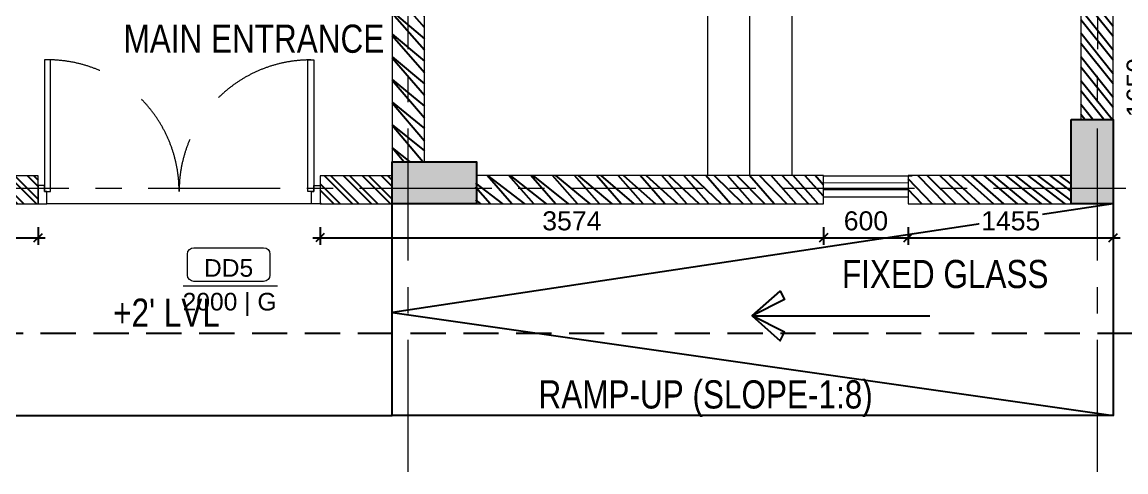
# Model space of a CAD drawing. Header units: metres. Extents: x 60101 to 1133747, y -540 to 107947.
# Drawn here: x 575542 to 583376, y 85529 to 88722 of the extents above; entities that cross this region are included whole.
import ezdxf
from ezdxf.enums import TextEntityAlignment as Align

# ---------------------------------------------------------------- set-up
doc = ezdxf.new("R2010")
doc.units = ezdxf.units.M
doc.header["$LTSCALE"] = 5
doc.header["$PDMODE"] = 3
doc.header["$PDSIZE"] = 20
for name, pattern in [('CENTER', [2, 1.25, -0.25, 0.25, -0.25]), ('CONTINUA', [0]), ('DASHED', [0.75, 0.5, -0.25]), ('HIDDEN', [0.375, 0.25, -0.125])]:
    doc.linetypes.add(name, pattern=pattern)
for name, color, linetype in [('A-COLUMN', 3, 'Continuous'), ('A-DIM', 2, 'Continuous'), ('A-hatch', 251, 'Continuous'), ('A-TEXT', 3, 'Continuous'), ('A-TEXT-DOOR', 11, 'Continuous')]:
    doc.layers.add(name, color=color, linetype=linetype)
for name, color, linetype, lineweight in [('A-DETL-LLIN', 251, 'Continuous', 5), ('A-Door', 11, 'Continuous', 15), ('A-DOOR-FRAM', 11, 'Continuous', 9), ('A-FLOR-GRID', 252, 'CENTER', 9), ('A-WALL-FULL', 4, 'Continuous', 15), ('A-WIND', 152, 'Continuous', 5)]:
    doc.layers.add(name, color=color, linetype=linetype, lineweight=lineweight)
doc.styles.add('Arial', font='arial.ttf', dxfattribs={"height": 135})
doc.styles.add('century', font='GOTHIC.TTF', dxfattribs={"width": 0.8})
doc.dimstyles.new('NovaDB_MM', dxfattribs={"dimtxt": 135, "dimasz": 60, "dimexe": 50, "dimexo": 50, "dimgap": 50, "dimtad": 1, "dimdec": 0, "dimzin": 0, "dimdsep": 46, "dimtxsty": 'Arial', "dimblk": 'OBLIQUE', "dimcen": 12, "dimdle": 50, "dimadec": 0, "dimazin": 0, "dimtfac": 1, "dimtdec": 0, "dimtofl": 0, "dimtmove": 0, "dimatfit": 3, "dimldrblk": 'OPEN90', "dimfxl": 50, "dimfxlon": 1, "dimtolj": 1, "dimtzin": 0, "dimarcsym": 0})

# ---------------------------------------------------------------- blocks, each defined once
blk = doc.blocks.new('double door 2d')
at = {"color": 8, "linetype": 'CONTINUA', "lineweight": 0, "ltscale": 2500}
blk.add_line((66.9057428893866, 0), (2.094285714323632, 0), dxfattribs=at)
at = {"layer": 'A-Door'}
for points in [[(1.53714285721071, 3.051428571401629), (3.022857142845168, 3.051428571401629), (3.022857142961584, 35.27136479138393), (1.53714285721071, 35.27136479138393)], [(67.46272958280976, 3.051428571401629), (65.9770152971753, 3.051428571401629), (65.97701529705888, 35.27136479138393), (67.46272958280976, 35.27136479138393)], [(1.5, 3.01428571427823), (1.5, 4.5), (0, 4.5), (0, 0), (2.094285714323632, 0), (2.094285714323632, 3.01428571427823)], [(67.49987244002045, 3.01428571427823), (67.49987244002045, 4.5), (68.99987244002047, 4.5), (68.99987244002047, 0), (66.90558672569684, 0), (66.90558672569684, 3.01428571427823)]]:
    blk.add_lwpolyline(points, close=True, dxfattribs=at)
at = {"layer": 'A-Door', "linetype": 'DASHED', "lineweight": 0, "ltscale": 10}
for centre, start, end in [((2.280000000027939, 3.051428571401629), 0, 90), ((66.71987243999253, 3.051428571401629), 90, 180)]:
    blk.add_arc(centre, 32.2199362199823, start, end, dxfattribs=at)
blk = doc.blocks.new('DOOR-NAME-NEW')
at = {"layer": 'A-DOOR-FRAM'}
blk.add_line((-323.1754923953122, 0), (346.4791159013603, 0), dxfattribs=at)
blk.add_lwpolyline([(-292.6930766478181, 225.0774963833392, -0.414213562373095), (-247.6930766478181, 270.0774963833392), (247.6930766478181, 270.0774963833392, -0.414213562373095), (292.6930766478181, 225.0774963833392), (292.6930766478181, 76.6205697208643, -0.414213562373095), (247.6930766478181, 31.6205697208643), (-247.6930766478181, 31.6205697208643, -0.414213562373095), (-292.6930766478181, 76.6205697208643)], format="xyb", close=True, dxfattribs=at)
at = {"layer": 'A-TEXT', "color": 30, "true_color": 0xff8c1a, "style": 'Arial'}
for tag, p in [('D5C', (-1.303779687732458, 77.316281799227)), ('DSIZE', (7.30733803845942, -210))]:
    blk.add_attdef(tag, text='', height=150, dxfattribs=at).set_placement(p, align=Align.CENTER)
blk = doc.blocks.new('COLB')
at = {"layer": 'A-hatch'}
h = blk.add_hatch(color=256, dxfattribs=at)
h.paths.add_polyline_path([(-12242.1729319474, -6449.584338811954), (-11943.38623918814, -6449.584338811954), (-11943.38623918814, -7047.157724330551), (-12242.1729319474, -7047.157724330551)])
h.paths.add_polyline_path([(-8544.687609050947, -7047.157724330551), (-8544.687609050947, -6748.371031571252), (-7947.114223532379, -6748.371031571252), (-7947.114223532379, -7047.157724330551)])
h.paths.add_polyline_path([(-5332.730661888549, -7047.157724330449), (-5332.730661888549, -6748.371031571165), (-4735.157276369922, -6748.371031571165), (-4735.157276369922, -7047.157724330449)])
h.paths.add_polyline_path([(-1896.683695156651, -7047.157724330551), (-1896.683695156651, -6748.371031571252), (-1299.110309638025, -6748.371031571252), (-1299.110309638025, -7047.157724330551)])
h.paths.add_polyline_path([(1726.104954549635, -7047.157724330551), (1726.104954549635, -6748.371031571252), (2323.678340068262, -6748.371031571252), (2323.678340068262, -7047.157724330551)])
h.paths.add_polyline_path([(6544.040375293465, -6449.584338811954), (6842.827068052778, -6449.584338811954), (6842.827068052778, -7047.157724330551), (6544.040375293465, -7047.157724330551)])
h.paths.add_polyline_path([(6544.040375293465, 273.1162482721993), (6842.827068052778, 273.1162482721993), (6842.827068052778, -324.4571372463979), (6544.040375293465, -324.4571372463979)])
h.paths.add_polyline_path([(6544.040375293465, 2364.62309758726), (6842.827068052778, 2364.62309758726), (6842.827068052778, 1767.049712068663), (6544.040375293465, 1767.049712068663)])
h.paths.add_polyline_path([(-5332.730661888549, -2714.750679320758), (-5332.730661888549, -2415.963986561459), (-4735.157276369922, -2415.963986561459), (-4735.157276369922, -2714.750679320758)])
h.paths.add_polyline_path([(-12242.17293194722, -3461.717411218997), (-11943.38623918791, -3461.717411218997), (-11943.38623918791, -4059.290796737594), (-12242.17293194722, -4059.290796737594)])
h.paths.add_polyline_path([(-12242.17293194722, 273.1162482721993), (-11943.38623918791, 273.1162482721993), (-11943.38623918791, -324.4571372463979), (-12242.17293194722, -324.4571372463979)])
h.paths.add_polyline_path([(-12242.17293194722, 6024.760083888628), (-11943.38623918791, 6024.760083888628), (-11943.38623918791, 5427.186698370046), (-12242.17293194722, 5427.186698370046)])
h.paths.add_polyline_path([(-11579.59782048588, 10179.28237007686), (-11677.79279493995, 9897.092301573313), (-12242.1729319474, 10093.48225048141), (-12143.97795749333, 10375.67231898494)])
h.paths.add_polyline_path([(-4735.157276369922, 7797.590952145183), (-4833.352250823868, 7515.400883641647), (-5397.732387830736, 7711.790832549319), (-5299.537413376675, 7993.980901052855)])
h.paths.add_polyline_path([(-5332.730661888549, 2140.53307801779), (-5332.730661888549, 2439.319770777089), (-4735.157276369922, 2439.319770777089), (-4735.157276369922, 2140.53307801779)])
h.paths.add_polyline_path([(2024.421654564328, 5443.986474552643), (1926.226680110442, 5161.796406049107), (1361.846543103573, 5358.186354956779), (1460.041517557635, 5640.376423460315)])
at = {"layer": 'A-COLUMN', "ltscale": 10}
for points in [[(6544.040375293465, -6449.584338811954), (6842.827068052778, -6449.584338811954), (6842.827068052778, -7047.157724330551), (6544.040375293465, -7047.157724330551)], [(1726.104954549635, -7047.157724330551), (1726.104954549635, -6748.371031571252), (2323.678340068262, -6748.371031571252), (2323.678340068262, -7047.157724330551)]]:
    blk.add_lwpolyline(points, close=True, dxfattribs=at)
blk = doc.blocks.new('COL.CEN')
at = {"layer": 'A-FLOR-GRID', "ltscale": 150}
for p, q in [((6807.652975005563, 2842.77133483591), (6819.29508057996, 23396.51957174162)), ((11700.28506893897, 2842.77133483591), (11711.92717451337, 23396.51957174162)), ((-10036.26838279181, 4857.563519315445), (13356.59099061473, 4857.563519315445))]:
    blk.add_line(p, q, dxfattribs=at)
blk = doc.blocks.new('COL WITH GRID')
at = {"layer": 'A-DIM'}
blk.add_blockref('COLB', (-3122.886414690875, 10035.48507749528), dxfattribs=at)
at = {"layer": 'A-TEXT'}
blk.add_blockref('COL.CEN', (-8092.389425362577, -1757.19115636585), dxfattribs=at)
blk = doc.blocks.new('ARROW-KIRAN1')
at = {"layer": 'A-hatch', "linetype": 'Continuous'}
blk.add_lwpolyline([(0, 0), (-1.321592357824554, -1.180646438413532), (-1.53136223350884, -0.7777448504930362), (0, 0), (-1.321592357824554, 1.172222293476802), (-1.53136223350884, 0.7777448504930362), (0, 0)], close=True, dxfattribs=at)
blk = doc.blocks.new('_Oblique')
at = {"color": 0, "linetype": 'ByBlock', "lineweight": -2}
blk.add_line((-0.5, -0.5), (0.5, 0.5), dxfattribs=at)
blk = doc.blocks.new('*D417')
at = {"layer": 'A-DIM', "color": 0, "linetype": 'ByBlock', "lineweight": -2, "ltscale": 50, "transparency": 16777216}
blk.add_line((577656.9290156935, 87266.53232048347), (577656.9290156935, 87141.53232048347), dxfattribs=at)
at = {"layer": 'A-DIM', "color": 0, "lineweight": -2, "ltscale": 50, "transparency": 16777216}
for p, q in [((581231.2981730041, 87266.53232048347), (581231.2981730041, 87141.53232048347)), ((577606.9290156935, 87191.53232048347), (581281.2981730041, 87191.53232048347))]:
    blk.add_line(p, q, dxfattribs=at)
at = {"layer": 'Defpoints', "color": 0, "ltscale": 50, "transparency": 16777216}
for p in [(577656.9290156935, 87430.34581951945), (581231.2981730041, 87431.89563781023), (581231.2981730041, 87191.53232048347)]:
    blk.add_point(p, dxfattribs=at)
at = {"layer": 'A-DIM', "color": 0, "lineweight": -2, "ltscale": 50, "transparency": 16777216, "xscale": 60, "yscale": 60, "zscale": 60, "rotation": 180}
blk.add_blockref('_Oblique', (577656.9290156935, 87191.53232048347), dxfattribs=at)
at = {"layer": 'A-DIM', "color": 0, "lineweight": -2, "ltscale": 50, "transparency": 16777216, "xscale": 60, "yscale": 60, "zscale": 60}
blk.add_blockref('_Oblique', (581231.2981730041, 87191.53232048347), dxfattribs=at)
at = {"layer": 'A-DIM', "color": 0, "ltscale": 50, "transparency": 16777216, "insert": (579444.1135943488, 87310.50571748211), "char_height": 135, "attachment_point": 5, "style": 'Arial', "bg_fill": 3, "box_fill_scale": 1.1, "bg_fill_color": 256, "bg_fill_true_color": 13158600, "bg_fill_transparency": 0}
blk.add_mtext('\\A1;3574', dxfattribs=at)
blk = doc.blocks.new('_Open90')
at = {"color": 0, "linetype": 'ByBlock', "lineweight": -2}
for p, q in [((0, 0), (-1, 0)), ((-0.5, 0.5), (0, 0)), ((0, 0), (-0.5, -0.5))]:
    blk.add_line(p, q, dxfattribs=at)
blk = doc.blocks.new('*D410')
at = {"layer": 'A-DIM', "color": 0, "linetype": 'ByBlock', "lineweight": -2, "ltscale": 50, "transparency": 16777216}
blk.add_line((581231.2981730041, 87266.53232048347), (581231.2981730041, 87141.53232048347), dxfattribs=at)
at = {"layer": 'A-DIM', "color": 0, "lineweight": -2, "ltscale": 50, "transparency": 16777216}
for p, q in [((581831.2981730041, 87266.53232048347), (581831.2981730041, 87141.53232048347)), ((581181.2981730041, 87191.53232048347), (581881.2981730041, 87191.53232048347))]:
    blk.add_line(p, q, dxfattribs=at)
at = {"layer": 'Defpoints', "color": 0, "ltscale": 50, "transparency": 16777216}
for p in [(581231.2981730041, 87431.89563781023), (581831.2981730041, 87431.89563781023), (581831.2981730041, 87191.53232048347)]:
    blk.add_point(p, dxfattribs=at)
at = {"layer": 'A-DIM', "color": 0, "lineweight": -2, "ltscale": 50, "transparency": 16777216, "xscale": 60, "yscale": 60, "zscale": 60, "rotation": 180}
blk.add_blockref('_Oblique', (581231.2981730041, 87191.53232048347), dxfattribs=at)
at = {"layer": 'A-DIM', "color": 0, "lineweight": -2, "ltscale": 50, "transparency": 16777216, "xscale": 60, "yscale": 60, "zscale": 60}
blk.add_blockref('_Oblique', (581831.2981730041, 87191.53232048347), dxfattribs=at)
at = {"layer": 'A-DIM', "color": 0, "ltscale": 50, "transparency": 16777216, "insert": (581531.2981730041, 87310.4596738259), "char_height": 135, "attachment_point": 5, "style": 'Arial', "bg_fill": 3, "box_fill_scale": 1.1, "bg_fill_color": 256, "bg_fill_true_color": 13158600, "bg_fill_transparency": 0}
blk.add_mtext('\\A1;600', dxfattribs=at)
blk = doc.blocks.new('*D418')
at = {"layer": 'A-DIM', "color": 0, "linetype": 'ByBlock', "lineweight": -2, "ltscale": 50, "transparency": 16777216}
blk.add_line((581831.2981730041, 87266.53232048347), (581831.2981730041, 87141.53232048347), dxfattribs=at)
at = {"layer": 'A-DIM', "color": 0, "lineweight": -2, "ltscale": 50, "transparency": 16777216}
for p, q in [((583286.2981730041, 87266.53232048347), (583286.2981730041, 87141.53232048347)), ((581781.2981730041, 87191.53232048347), (583336.2981730041, 87191.53232048347))]:
    blk.add_line(p, q, dxfattribs=at)
at = {"layer": 'Defpoints', "color": 0, "ltscale": 50, "transparency": 16777216}
for p in [(581831.2981730041, 87431.89563709497), (583286.2981730041, 87431.89563709497), (583286.2981730041, 87191.53232048347)]:
    blk.add_point(p, dxfattribs=at)
at = {"layer": 'A-DIM', "color": 0, "lineweight": -2, "ltscale": 50, "transparency": 16777216, "xscale": 60, "yscale": 60, "zscale": 60, "rotation": 180}
blk.add_blockref('_Oblique', (581831.2981730041, 87191.53232048347), dxfattribs=at)
at = {"layer": 'A-DIM', "color": 0, "lineweight": -2, "ltscale": 50, "transparency": 16777216, "xscale": 60, "yscale": 60, "zscale": 60}
blk.add_blockref('_Oblique', (583286.2981730041, 87191.53232048347), dxfattribs=at)
at = {"layer": 'A-DIM', "color": 0, "ltscale": 50, "transparency": 16777216, "insert": (582558.7981730041, 87310.4596738259), "char_height": 135, "attachment_point": 5, "style": 'Arial', "bg_fill": 3, "box_fill_scale": 1.1, "bg_fill_color": 256, "bg_fill_true_color": 13158600, "bg_fill_transparency": 0}
blk.add_mtext('\\A1;1455', dxfattribs=at)
blk = doc.blocks.new('*D419')
at = {"layer": 'A-DIM', "color": 0, "linetype": 'ByBlock', "lineweight": -2, "ltscale": 50, "transparency": 16777216}
blk.add_line((583493.6495324716, 89081.89563781083), (583618.6495324716, 89081.89563781083), dxfattribs=at)
at = {"layer": 'A-DIM', "color": 0, "lineweight": -2, "ltscale": 50, "transparency": 16777216}
for p, q in [((583568.6495324716, 89131.89563781083), (583568.6495324716, 87381.895637095)), ((583493.6495324716, 87431.895637095), (583618.6495324716, 87431.895637095))]:
    blk.add_line(p, q, dxfattribs=at)
at = {"layer": 'Defpoints', "color": 0, "ltscale": 50, "transparency": 16777216}
for p in [(583286.2981730043, 89081.89563781083), (583286.2981730043, 87431.895637095), (583568.6495324716, 87431.895637095)]:
    blk.add_point(p, dxfattribs=at)
at = {"layer": 'A-DIM', "color": 0, "lineweight": -2, "ltscale": 50, "transparency": 16777216, "xscale": 60, "yscale": 60, "zscale": 60}
for p, rotation in [((583568.6495324716, 89081.89563781083), 90), ((583568.6495324716, 87431.895637095), 270)]:
    blk.add_blockref('_Oblique', p, dxfattribs=dict(at, rotation=rotation))
at = {"layer": 'A-DIM', "color": 0, "ltscale": 50, "transparency": 16777216, "insert": (583449.722179129, 88256.89563745275), "char_height": 135, "attachment_point": 5, "rotation": 90, "style": 'Arial', "bg_fill": 3, "box_fill_scale": 1.1, "bg_fill_color": 256, "bg_fill_true_color": 13158600, "bg_fill_transparency": 0}
blk.add_mtext('\\A1;1650', dxfattribs=at)
blk = doc.blocks.new('*D405')
at = {"layer": 'A-DIM', "color": 0, "linetype": 'ByBlock', "lineweight": -2, "ltscale": 50, "transparency": 16777216}
blk.add_line((574090.5868193541, 87266.53232048347), (574090.5868193541, 87141.53232048347), dxfattribs=at)
at = {"layer": 'A-DIM', "color": 0, "lineweight": -2, "ltscale": 50, "transparency": 16777216}
for p, q in [((575656.9292045429, 87266.53232048347), (575656.9292045429, 87141.53232048347)), ((574040.5868193541, 87191.53232048347), (575706.9292045429, 87191.53232048347))]:
    blk.add_line(p, q, dxfattribs=at)
at = {"layer": 'Defpoints', "color": 0, "ltscale": 50, "transparency": 16777216}
for p in [(574090.5868193541, 87431.89563781014), (575656.9292045429, 87431.21495549072), (575656.9292045429, 87191.53232048347)]:
    blk.add_point(p, dxfattribs=at)
at = {"layer": 'A-DIM', "color": 0, "lineweight": -2, "ltscale": 50, "transparency": 16777216, "xscale": 60, "yscale": 60, "zscale": 60, "rotation": 180}
blk.add_blockref('_Oblique', (574090.5868193541, 87191.53232048347), dxfattribs=at)
at = {"layer": 'A-DIM', "color": 0, "lineweight": -2, "ltscale": 50, "transparency": 16777216, "xscale": 60, "yscale": 60, "zscale": 60}
blk.add_blockref('_Oblique', (575656.9292045429, 87191.53232048347), dxfattribs=at)
at = {"layer": 'A-DIM', "color": 0, "ltscale": 50, "transparency": 16777216, "insert": (574873.7580119486, 87310.4596738259), "char_height": 135, "attachment_point": 5, "style": 'Arial', "bg_fill": 3, "box_fill_scale": 1.1, "bg_fill_color": 256, "bg_fill_true_color": 13158600, "bg_fill_transparency": 0}
blk.add_mtext('\\A1;1566', dxfattribs=at)

msp = doc.modelspace()

# ---------------------------------------------------------------- hatches: boundary and pattern name
at = {"layer": 'A-hatch'}
h = msp.add_hatch(dxfattribs=at)
h.set_pattern_fill('ANSI32', color=256, scale=300, angle=90)
h.set_pattern_definition([(135, (-235513355.8184688, -1932085031.544973), (-79.5495128834866, -79.5495128834866), []), (135, (-235513355.8184688, -1932084978.511964), (-79.5495128834866, -79.5495128834866), [])])
h.paths.add_polyline_path([(578399.6277698086, 94338.06850630045), (578169.576059501, 94338.06850630045), (578169.576059501, 87730.68233056953), (578399.6277698086, 87730.68233056953)])
h = msp.add_hatch(dxfattribs=at)
h.set_pattern_fill('ANSI32', color=256, scale=300, angle=90)
h.set_pattern_definition([(135, (-235513449.1553823, -1932090870.197002), (-79.5495128834866, -79.5495128834866), []), (135, (-235513449.1553823, -1932090817.163994), (-79.5495128834866, -79.5495128834866), [])])
h.paths.add_polyline_path([(583055.4508894917, 88029.46902332883), (583286.2981730041, 88029.46902332883), (583286.2981730041, 89081.8956378108), (583055.4508894917, 89081.8956378108)])
h = msp.add_hatch(dxfattribs=at)
h.set_pattern_fill('ANSI32', color=256, scale=10, angle=90)
h.set_pattern_definition([(135, (319992.4934146826, 36498.73619774706), (-67.35192090801866, -67.35192090801866), []), (135, (319992.4934146826, 36543.63749774706), (-67.35192090801866, -67.35192090801866), [])])
h.paths.add_polyline_path([(575656.97380756, 87631.9142392707), (575144.3607953133, 87631.91423922777), (575144.3607953133, 87431.89563781023), (575656.97380756, 87431.89563785316)])
h = msp.add_hatch(dxfattribs=at)
h.set_pattern_fill('ANSI32', color=256, scale=10, angle=90)
h.set_pattern_definition([(135, (322505.0619423296, 36497.89344180727), (-67.35192090801866, -67.35192090801866), []), (135, (322505.0619423296, 36542.79474180727), (-67.35192090801866, -67.35192090801866), [])])
h.paths.add_polyline_path([(578169.5423352071, 87631.07148333092), (577656.9293229601, 87631.07148328799), (577656.9293229601, 87431.05288187045), (578169.5423352071, 87431.05288191338)])
h = msp.add_hatch(dxfattribs=at)
h.set_pattern_fill('ANSI32', color=256, scale=300, angle=90)
h.set_pattern_definition([(135, (-235514968.7685648, -1932085035.877658), (-79.5495128834866, -79.5495128834866), []), (135, (-235514968.7685648, -1932084982.844649), (-79.5495128834866, -79.5495128834866), [])])
h.paths.add_polyline_path([(578759.6211588805, 87431.89563668641), (581231.2981730041, 87431.89563781023), (581231.2981730041, 87633.66478210688), (578759.6211588805, 87633.66478098306)])
h = msp.add_hatch(dxfattribs=at)
h.set_pattern_fill('ANSI32', color=256, scale=300, angle=90)
h.set_pattern_definition([(135, (-235513387.5552575, -1932085035.877658), (-79.5495128834866, -79.5495128834866), []), (135, (-235513387.5552575, -1932084982.844649), (-79.5495128834866, -79.5495128834866), [])])
h.paths.add_polyline_path([(581831.2981730041, 87431.89563668641), (582987.5114802447, 87431.89563781023), (582987.5114802447, 87633.66478210688), (581831.2981730041, 87633.66478098306)])

# ---------------------------------------------------------------- linework, layer by layer
at = {"layer": 'A-DETL-LLIN'}
for p, q in [((580405.9215622181, 89707.30459433794), (580405.9215622181, 87637.88248735666)), ((580705.9215622181, 89707.30459433794), (580705.9215622181, 87637.88248735666)), ((581005.9215622181, 89707.30459433794), (581005.9215622181, 87637.88248735666))]:
    msp.add_line(p, q, dxfattribs=at)
at = {"layer": 'A-hatch', "linetype": 'HIDDEN', "ltscale": 200}
msp.add_line((563299.2267447049, 86512.9345870614), (584215.9718192751, 86512.9345870614), dxfattribs=at)
at = {"layer": 'A-hatch'}
msp.add_line((573346.7874097945, 85930.8298552618), (578169.5760595009, 85929.25557776476), dxfattribs=at)
for points in [[(583286.2981730041, 87431.89563781023), (583286.2981730041, 85929.25557776476), (578169.5760595009, 85929.25557776476), (578169.5760595009, 87436.20972067118)], [(583286.2981730041, 87431.89563781033), (578170.5971743423, 86660.52817916615), (583286.2981730041, 85929.25557776482)], [(580724.0603276382, 86637.3306357105), (581985.832898725, 86637.3306357105)]]:
    msp.add_lwpolyline(points, dxfattribs=at)
at = {"layer": 'A-WALL-FULL'}
for p, q in [((581231.2981730041, 87631.91423922777), (581859.298173004, 87631.91423922777)), ((581231.2981730041, 87481.89563781023), (581831.2981730041, 87481.89563781023))]:
    msp.add_line(p, q, dxfattribs=at)
for points in [[(578399.6277698086, 94338.06850630045), (578169.576059501, 94338.06850630045), (578169.5760595009, 87730.68233056953), (578399.6277698086, 87730.68233056953)], [(583056.2981730041, 88029.46902332883), (583286.2981730041, 88029.46902332883), (583286.2981730041, 89081.8956378108), (583056.2981730041, 89081.8956378108)], [(575656.97380756, 87631.9142392707), (575144.3607953133, 87631.91423922777), (575144.3607953133, 87431.89563781023), (575656.97380756, 87431.89563785316)], [(578169.5423352071, 87631.07148333092), (577656.9293229601, 87631.07148328799), (577656.9293229601, 87431.05288187045), (578169.5423352071, 87431.05288191338)], [(578767.1494450194, 87431.89563709497), (581231.2981730041, 87431.89563781023), (581231.2981730041, 87633.66478210688), (578767.1494450194, 87633.66478139162)], [(581831.2981730041, 87431.89563709497), (582987.5114802447, 87431.89563781023), (582987.5114802447, 87633.66478210688), (581831.2981730041, 87633.66478139162)]]:
    msp.add_lwpolyline(points, close=True, dxfattribs=at)
at = {"layer": 'A-WIND'}
msp.add_lwpolyline([(581831.2981730041, 87532.48253897746), (581231.2981730041, 87531.904938519), (581231.2981730041, 87581.904938519), (581831.2981730041, 87582.48253897746)], close=True, dxfattribs=at)

# ---------------------------------------------------------------- block references
msp.add_blockref('COL WITH GRID', (579566.3575196421, 84443.5682846455))
at = {"layer": 'A-Door', "xscale": 28.98556083184856, "yscale": 28.98556083184856, "zscale": 28.98556083184856, "rotation": 359.975101087728}
msp.add_blockref('double door 2d', (575656.9295118096, 87431.92201784521), dxfattribs=at)
at = {"layer": 'A-hatch', "xscale": -150, "yscale": 150, "zscale": 150}
msp.add_blockref('ARROW-KIRAN1', (580724.0603276382, 86637.3306357105), dxfattribs=at)
at = {"layer": 'A-TEXT-DOOR', "color": 30, "true_color": 0xff8c1a}
ref = msp.add_blockref('DOOR-NAME-NEW', (577009.1114163876, 86850.05995563127, 1445.564367154776), dxfattribs=at)
ref.add_attrib('DSIZE', '2000 | G', dxfattribs={"layer": '0', "height": 125, "style": 'Arial'}).set_placement((577015.2008647502, 86675.05995563127, 1445.564367154776), align=Align.CENTER)
ref.add_attrib('D5C', 'DD5', dxfattribs={"layer": '0', "height": 125, "style": 'Arial'}).set_placement((577008.0249333263, 86914.4901903019, 1445.564367154776), align=Align.CENTER)

# ---------------------------------------------------------------- texts
at = {"layer": 'A-TEXT', "char_height": 200, "style": 'century'}
for s, insert, width, attachment_point in [('{\\fArial|b0|i0|c0|p34;MAIN ENTRANCE}', (576262.6848202335, 88501.24661306827), 2849.714154555008, 7), ('{\\fArial|b0|i0|c0|p34;FIXED GLASS}', (582826.653643772, 86831.12589782156), 2437.610884953185, 9), ("{\\fArial|b0|i0|c0|p34;+2' LVL}", (576946.1908852975, 86559.42926455889), 1630.991018373239, 9), ('{\\fArial|b0|i0|c0|p34;RAMP-UP (SLOPE-1:8)}', (581579.5745266094, 85919.16445902102, 2405709.846325539), 2615.306988404609, 9)]:
    msp.add_mtext(s, dxfattribs=dict(at, insert=insert, width=width, attachment_point=attachment_point))

# ---------------------------------------------------------------- next in the draw order: dimensions: what is measured, and where the dimension line sits
at = {"layer": 'A-DIM', "ltscale": 50}
for base, p1, p2, picture, middle in [((575656.9292045429, 87191.53232048347), (574090.5868193541, 87431.89563781014), (575656.9292045429, 87431.21495549072), '*D405', (574873.7580119486, 87310.4596738259)), ((581231.2981730041, 87191.53232048347), (577656.9290156935, 87430.34581951945), (581231.2981730041, 87431.89563781023), '*D417', (579444.1135943488, 87310.50571748211))]:
    dim = msp.add_linear_dim(base=base, p1=p1, p2=p2, dimstyle='NovaDB_MM', override={"dimfxl": 75, "dimtfill": 1, "dimarcsym": 2}, dxfattribs=at)
    dim.commit()
    dim.dimension.update_dxf_attribs({"geometry": picture, "text_midpoint": middle})

# ---------------------------------------------------------------- next in the draw order: dimensions: what is measured, and where the dimension line sits
dim = msp.add_linear_dim(base=(581831.2981730041, 87191.53232048347), p1=(581231.2981730041, 87431.89563781023), p2=(581831.2981730041, 87431.89563781023), dimstyle='NovaDB_MM', override={"dimfxl": 75, "dimtfill": 1, "dimarcsym": 2}, dxfattribs=at)
dim.commit()
dim.dimension.update_dxf_attribs({"geometry": '*D410', "text_midpoint": (581531.2981730041, 87310.4596738259)})

# ---------------------------------------------------------------- next in the draw order: dimensions: what is measured, and where the dimension line sits
dim = msp.add_linear_dim(base=(583286.2981730041, 87191.53232048347), p1=(581831.2981730041, 87431.89563709497), p2=(583286.2981730041, 87431.89563709497), dimstyle='NovaDB_MM', override={"dimfxl": 75, "dimtfill": 1, "dimarcsym": 2}, dxfattribs=at)
dim.commit()
dim.dimension.update_dxf_attribs({"geometry": '*D418', "text_midpoint": (582558.7981730041, 87310.4596738259)})

# ---------------------------------------------------------------- next in the draw order: dimensions: what is measured, and where the dimension line sits
dim = msp.add_linear_dim(base=(583568.6495324716, 87431.895637095), p1=(583286.2981730041, 89081.8956378108), p2=(583286.2981730041, 87431.89563709497), angle=90, dimstyle='NovaDB_MM', override={"dimfxl": 75, "dimtfill": 1, "dimarcsym": 2}, dxfattribs=at)
dim.commit()
dim.dimension.update_dxf_attribs({"geometry": '*D419', "text_midpoint": (583449.722179129, 88256.89563745275)})

doc.saveas('drawing.dxf')
